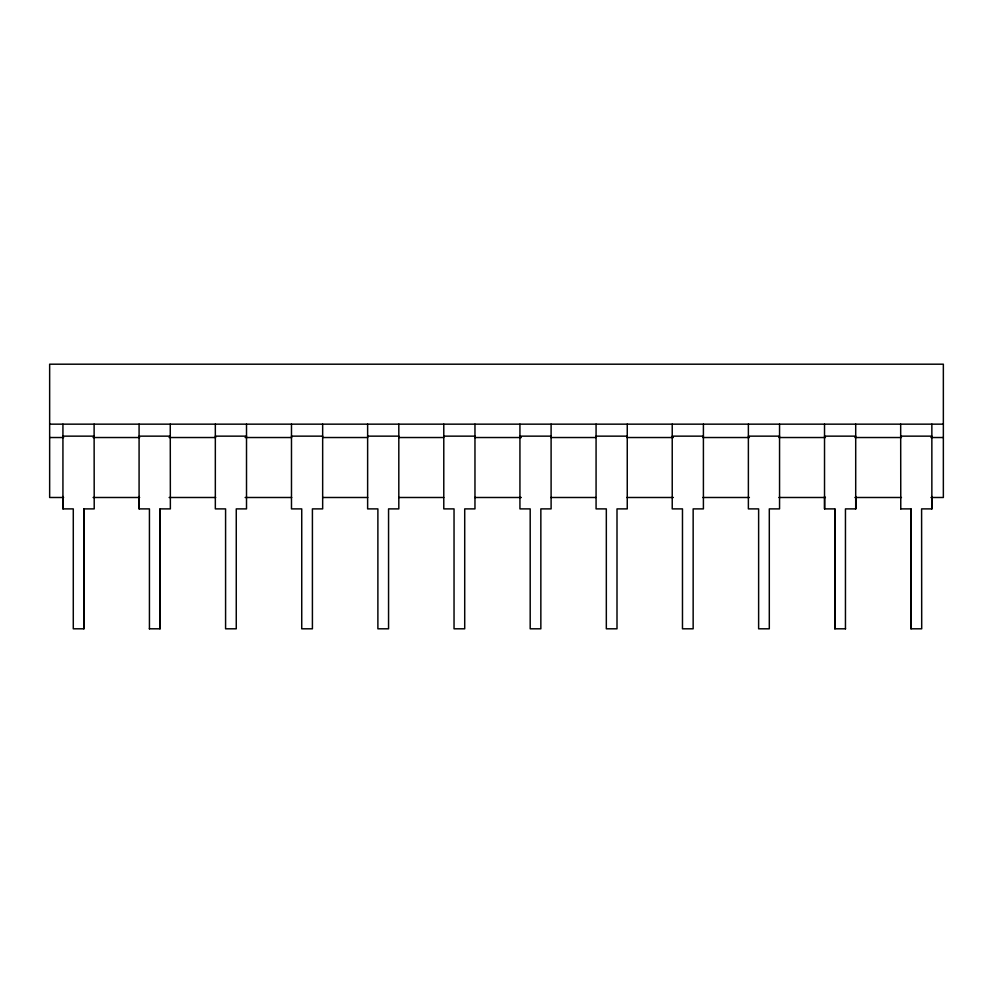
<?xml version="1.0" encoding="UTF-8"?>
<svg xmlns="http://www.w3.org/2000/svg" width="993" height="993" viewBox="0 0 993 993"><rect width="100%" height="100%" fill="white"/><g stroke="black" fill="none" stroke-linecap="round" stroke-linejoin="round"><path stroke-width="1.49" d="M49.65 424.16L943.35 424.16M62.931 436.15L94.112 436.15M139.082 436.15L170.262 436.15M215.332 436.15L246.512 436.15M291.483 436.15L322.663 436.15M367.633 436.15L398.814 436.15M443.784 436.15L474.964 436.15M519.935 436.15L551.103 436.15M596.073 436.15L627.253 436.15M672.224 436.15L703.404 436.15M748.374 436.15L779.555 436.15M824.525 436.15L855.705 436.15M900.676 436.15L931.856 436.15M49.65 437.528L63.614 437.528M93.094 437.528L139.641 437.528M169.12 437.528L215.667 437.528M245.147 437.528L291.694 437.528M322.725 437.528L367.72 437.528M398.752 437.528L443.747 437.528M474.778 437.528L521.325 437.528M550.805 437.528L595.8 437.528M626.831 437.528L673.378 437.528M702.858 437.528L749.405 437.528M778.884 437.528L825.431 437.528M854.911 437.528L901.458 437.528M930.938 437.528L943.35 437.528M63.614 497.493L49.65 497.493L49.65 364.195L943.35 364.195L943.35 497.493L930.938 497.493M93.094 497.493L139.641 497.493M169.12 497.493L215.667 497.493M245.147 497.493L291.694 497.493M322.725 497.493L367.72 497.493M398.752 497.493L443.747 497.493M474.778 497.493L521.325 497.493M550.805 497.493L595.8 497.493M626.831 497.493L673.378 497.493M702.858 497.493L749.405 497.493M778.884 497.493L825.431 497.493M854.911 497.493L901.458 497.493M62.931 424.16L62.931 508.888L73.283 508.888L73.283 628.805L83.958 628.805L83.958 508.888M900.676 508.888L911.028 508.888L911.028 628.805M149.335 628.805L160.109 628.805L160.109 508.888M845.552 628.805L834.778 628.805L834.778 508.888M931.955 496.5L931.955 508.888L921.603 508.888L921.703 628.805L910.929 628.805L910.929 508.888M931.856 424.16L931.856 508.888M900.676 424.16L900.775 508.888M855.805 496.5L855.805 508.888L845.453 508.888L845.453 628.805M855.705 424.16L855.705 508.888M834.877 628.805L834.877 508.888L824.525 508.888L824.525 424.16M824.624 496.5L824.624 508.888M779.555 424.16L779.555 508.888L769.302 508.888L769.302 628.805L758.627 628.805L758.627 508.888L748.374 508.888L748.374 424.16M703.404 424.16L703.404 508.888L693.151 508.888L693.151 628.805L682.476 628.805L682.476 508.888L672.224 508.888L672.224 424.16M627.253 424.16L627.253 508.888L617.001 508.888L617.001 628.805L606.326 628.805L606.326 508.888L596.073 508.888L596.073 424.16M551.103 424.16L551.103 508.888L540.85 508.888L540.85 628.805L530.188 628.805L530.188 508.888L519.935 508.888L519.935 424.16M474.964 424.16L474.964 508.888L464.712 508.888L464.712 628.805L454.037 628.805L454.037 508.888L443.784 508.888L443.784 424.16M398.814 424.16L398.814 508.888L388.561 508.888L388.561 628.805L377.886 628.805L377.886 508.888L367.633 508.888L367.633 424.16M322.663 424.16L322.663 508.888L312.41 508.888L312.41 628.805L301.735 628.805L301.735 508.888L291.483 508.888L291.483 424.16M246.512 424.16L246.512 508.888L236.26 508.888L236.26 628.805L225.585 628.805L225.585 508.888L215.332 508.888L215.332 424.16M170.262 424.16L170.362 508.888L160.01 508.888L160.01 628.805M149.434 628.805L149.434 508.888L139.082 508.888L139.082 424.16M139.181 496.5L139.181 508.888M94.112 424.16L94.211 508.888L83.859 508.888L83.859 628.805M63.031 496.5L63.031 508.888"/></g></svg>
